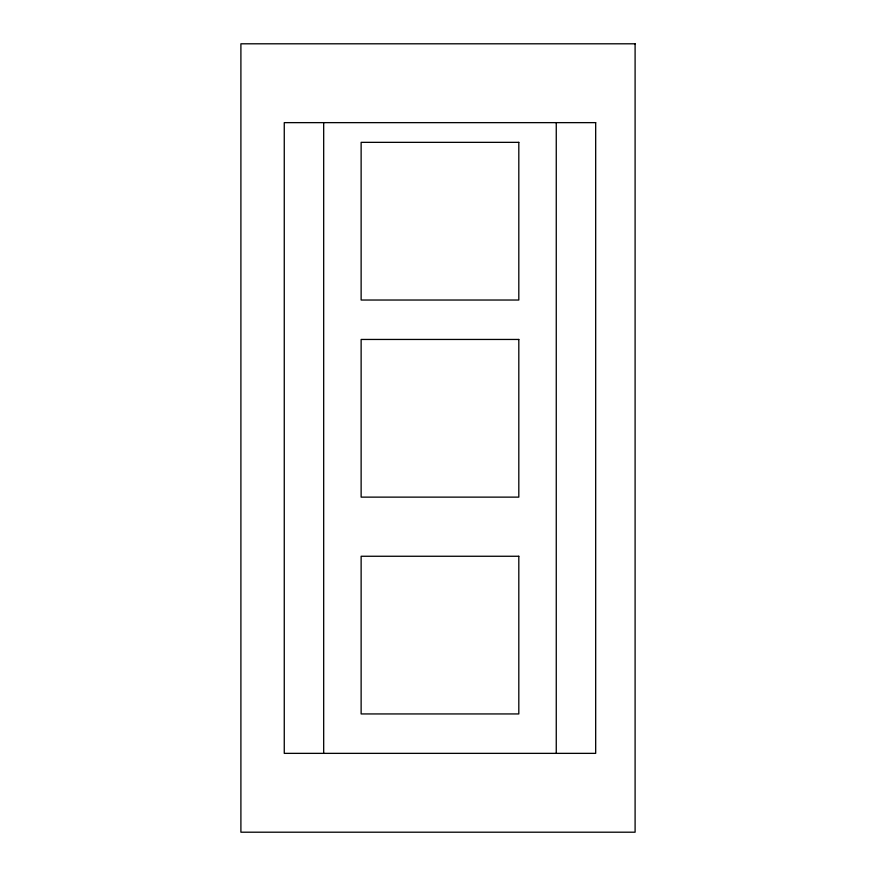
<?xml version="1.0" encoding="UTF-8"?>
<svg xmlns="http://www.w3.org/2000/svg" width="876" height="876" viewBox="0 0 876 876"><rect width="100%" height="100%" fill="white"/><g stroke="black" fill="none" stroke-linecap="round" stroke-linejoin="round"><path stroke-width="1.31" d="M556.26 122.64L556.26 753.36M323.682 122.64L323.682 753.36M635.1 43.8L240.9 43.8L240.9 832.2L635.1 832.2L635.1 43.8M595.68 122.64L284.262 122.64L284.262 753.36L595.68 753.36L595.68 122.64M518.811 142.35L361.131 142.35L361.131 300.03L518.811 300.03L518.811 142.35M518.811 339.45L361.131 339.45L361.131 497.13L518.811 497.13L518.811 339.45M518.811 556.26L361.131 556.26L361.131 713.94L518.811 713.94L518.811 556.26"/></g></svg>
